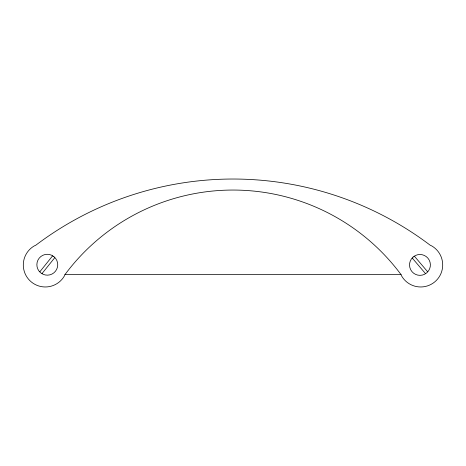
<?xml version="1.0" encoding="UTF-8"?>
<svg xmlns="http://www.w3.org/2000/svg" width="466" height="466" viewBox="0 0 466 466"><rect width="100%" height="100%" fill="white"/><g stroke="black" fill="none" stroke-linecap="round" stroke-linejoin="round"><path stroke-width="0.7" d="M64.931 274.643L64.384 275.965A22.018 22.018 0 0 1 29.748 280.526A22.018 22.018 0 0 1 34.309 245.891L35.632 245.343A326.864 326.864 0 0 1 430.368 245.343L431.691 245.891A22.018 22.018 0 0 1 436.252 280.526A22.018 22.018 0 0 1 401.616 275.965L401.069 274.643L64.931 274.643A209.257 209.257 0 0 1 401.069 274.643M39.791 271.847L52.611 255.846M41.992 273.612L54.813 257.611M414.39 256.195L427.677 271.812M412.235 258.03L425.522 273.641M413.191 256.97L411.367 258.991A10.438 10.438 0 0 0 424.433 274.346L426.722 272.866L428.545 270.845A10.438 10.438 0 0 0 415.48 255.49L413.191 256.97M53.829 256.585L51.499 255.17A10.438 10.438 0 0 0 38.894 270.909L40.775 272.872L43.105 274.288A10.438 10.438 0 0 0 55.71 258.548L53.829 256.585"/></g></svg>
